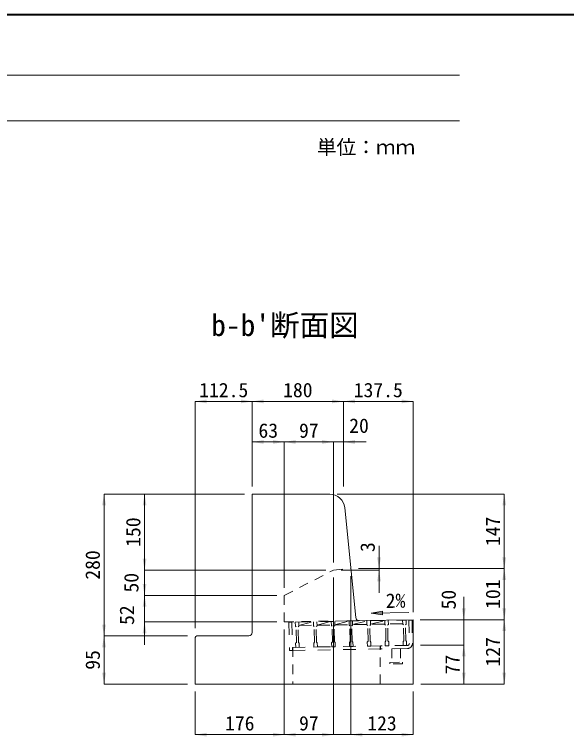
# Model space of a CAD drawing. Units: millimetres at full size. Extents: x 50430 to 101606, y 69050 to 91573.
# Drawn here: x 57418 to 58507, y 72759 to 74185 of the extents above; entities that cross this region are included whole.
import ezdxf
from ezdxf.enums import TextEntityAlignment as Align

# ---------------------------------------------------------------- set-up
doc = ezdxf.new("R2010")
doc.units = ezdxf.units.MM
doc.header["$LTSCALE"] = 50
for name, pattern in [('USER1', [0.675, 0.375, -0.3]), ('USER3', [1, 0.5, -0.5]), ('USER4', [0.675, 0.375, -0.3])]:
    doc.linetypes.add(name, pattern=pattern)
for name, color, linetype, lineweight in [('インサート', 3, 'USER1', 9), ('グレーチング', 7, 'USER1', 5), ('図枠', 7, 'Continuous', 5), ('寸法線', 7, 'Continuous', 13), ('本体', 2, 'Continuous', 9)]:
    doc.layers.add(name, color=color, linetype=linetype, lineweight=lineweight)
doc.layers.add('文字', color=7, linetype='Continuous')
doc.styles.add('ＭＳ ゴシック', font='')
doc.styles.get('ＭＳ ゴシック').set_extended_font_data('MS Gothic')

# ---------------------------------------------------------------- blocks, each defined once
blk = doc.blocks.new('filled_arrow')
at = {"color": 0, "linetype": 'Continuous', "lineweight": -2}
blk.add_solid([(7.5, 1.25), (0, 0), (7.5, -1.25)], dxfattribs=at)

msp = doc.modelspace()

# ---------------------------------------------------------------- hatches: boundary and pattern name
at = {"layer": '寸法線'}
msp.add_hatch(color=256, dxfattribs=at).paths.add_polyline_path([(58144.14, 73006.91), (58144.27, 72999.41), (58121.71, 73002.77)])

# ---------------------------------------------------------------- linework, layer by layer
at = {"layer": 'インサート', "linetype": 'USER4'}
for p, q in [((58162.22, 72932.73), (58179.22, 72933.02)), ((58162.22, 72932.73), (58162.69, 72905.73)), ((58179.22, 72933.02), (58179.69, 72906.03)), ((58158.69, 72905.66), (58183.69, 72906.1)), ((58158.75, 72902.66), (58158.69, 72905.66)), ((58183.74, 72903.1), (58158.75, 72902.66)), ((58183.69, 72906.1), (58183.74, 72903.1))]:
    msp.add_line(p, q, dxfattribs=at)
at = {"layer": 'グレーチング', "linetype": 'USER3'}
for p, q in [((57971.78, 72985.45), (58190.75, 72989.25)), ((57978.9, 72978.57), (58007.57, 72986.07)), ((58007.57, 72986.07), (58007.71, 72978.07)), ((58014.57, 72986.19), (58014.71, 72978.19)), ((58014.69, 72979.19), (58042.87, 72986.68)), ((58042.87, 72986.68), (58043.01, 72978.68)), ((58049.87, 72986.8), (58050.01, 72978.81)), ((58049.99, 72979.81), (58078.16, 72987.3)), ((58077.86, 72987.29), (58078, 72979.29)), ((58084.86, 72987.41), (58085, 72979.41)), ((58084.98, 72980.41), (58113.16, 72987.9)), ((58113.16, 72987.9), (58113.3, 72979.91)), ((58120.16, 72988.03), (58120.3, 72980.03)), ((58120.28, 72981.03), (58148.45, 72988.52)), ((58148.45, 72988.52), (58148.59, 72980.52)), ((58155.45, 72988.64), (58155.59, 72980.64)), ((58183.75, 72989.13), (58183.89, 72981.13)), ((58190.75, 72989.25), (58190.88, 72981.25)), ((58196.25, 72989.35), (58202.24, 72989.45)), ((58196.25, 72989.35), (58197.04, 72943.35)), ((58202.24, 72989.45), (58203.04, 72943.46)), ((57965.28, 72985.34), (57959.28, 72985.23)), ((57959.28, 72985.23), (57960.25, 72929.24)), ((57965.28, 72985.34), (57966.25, 72929.34)), ((57971.78, 72985.45), (57971.92, 72977.45)), ((57973.44, 72975.98), (57971.92, 72977.45)), ((57973.98, 72944.98), (57973.44, 72975.98)), ((57977.44, 72976.05), (57978.92, 72977.57)), ((57977.98, 72945.05), (57977.44, 72976.05)), ((57978.78, 72985.57), (57978.92, 72977.57)), ((57978.9, 72978.57), (58007.69, 72979.07)), ((58009.24, 72976.6), (58007.71, 72978.07)), ((58009.78, 72945.6), (58009.24, 72976.6)), ((58013.24, 72976.67), (58014.71, 72978.19)), ((58013.78, 72945.67), (58013.24, 72976.67)), ((58014.69, 72979.19), (58042.99, 72979.68)), ((58044.53, 72977.21), (58043.01, 72978.68)), ((58045.07, 72946.22), (58044.53, 72977.21)), ((58048.53, 72977.28), (58050.01, 72978.81)), ((58049.07, 72946.28), (58048.53, 72977.28)), ((58049.99, 72979.81), (58078.28, 72980.3)), ((58079.53, 72977.82), (58078, 72979.29)), ((58080.07, 72946.82), (58079.53, 72977.82)), ((58083.53, 72977.89), (58085, 72979.41)), ((58084.07, 72946.89), (58083.53, 72977.89)), ((58113.28, 72980.91), (58084.98, 72980.41)), ((58114.82, 72978.43), (58113.3, 72979.91)), ((58115.36, 72947.44), (58114.82, 72978.43)), ((58118.82, 72978.5), (58120.3, 72980.03)), ((58119.36, 72947.51), (58118.82, 72978.5)), ((58148.57, 72981.52), (58120.28, 72981.03)), ((58150.12, 72979.05), (58148.59, 72980.52)), ((58150.66, 72948.05), (58150.12, 72979.05)), ((58154.12, 72979.11), (58155.59, 72980.64)), ((58154.66, 72948.12), (58154.12, 72979.11)), ((58183.87, 72982.13), (58155.57, 72981.64)), ((58185.41, 72979.66), (58183.89, 72981.13)), ((58185.95, 72948.66), (58185.41, 72979.66)), ((58189.41, 72979.73), (58190.88, 72981.25)), ((58189.95, 72948.73), (58189.41, 72979.73)), ((57973.98, 72944.98), (57972.51, 72943.45)), ((57972.51, 72943.45), (57972.65, 72935.46)), ((57977.98, 72945.05), (57979.51, 72943.58)), ((57979.51, 72943.58), (57979.65, 72935.58)), ((58009.78, 72945.6), (58008.3, 72944.08)), ((58008.3, 72944.08), (58008.44, 72936.08)), ((58013.78, 72945.67), (58015.3, 72944.2)), ((58015.3, 72944.2), (58015.44, 72936.2)), ((58045.07, 72946.22), (58043.6, 72944.69)), ((58043.6, 72944.69), (58043.74, 72936.69)), ((58049.07, 72946.28), (58050.6, 72944.81)), ((58050.6, 72944.81), (58050.74, 72936.81)), ((58080.07, 72946.82), (58078.59, 72945.3)), ((58078.59, 72945.3), (58078.73, 72937.3)), ((58084.07, 72946.89), (58085.59, 72945.42)), ((58085.59, 72945.42), (58085.73, 72937.42)), ((58115.36, 72947.44), (58113.89, 72945.91)), ((58113.89, 72945.91), (58114.03, 72937.91)), ((58119.36, 72947.51), (58120.89, 72946.03)), ((58120.89, 72946.03), (58121.03, 72938.03)), ((58150.66, 72948.05), (58149.18, 72946.52)), ((58149.18, 72946.52), (58149.32, 72938.52)), ((58154.66, 72948.12), (58156.18, 72946.65)), ((58156.18, 72946.65), (58156.32, 72938.65)), ((58185.95, 72948.66), (58184.48, 72947.14)), ((58184.48, 72947.14), (58184.62, 72939.14)), ((58189.95, 72948.73), (58191.48, 72947.26)), ((58191.48, 72947.26), (58191.61, 72939.26)), ((57966.25, 72929.34), (57960.25, 72929.24)), ((57966.15, 72935.34), (58140.12, 72938.37)), ((57966.25, 72929.34), (58140.23, 72932.37)), ((57972.65, 72935.46), (57979.65, 72935.58)), ((58008.44, 72936.08), (58015.44, 72936.2)), ((58043.74, 72936.69), (58050.74, 72936.81)), ((58085.73, 72937.42), (58078.73, 72937.3)), ((58121.03, 72938.03), (58114.03, 72937.91)), ((58193.11, 72939.29), (58140.12, 72938.37)), ((58140.12, 72938.37), (58140.23, 72932.37)), ((58193.22, 72933.29), (58140.23, 72932.37)), ((58156.32, 72938.65), (58149.32, 72938.52)), ((58191.61, 72939.26), (58184.62, 72939.14))]:
    msp.add_line(p, q, dxfattribs=at)
for radius, start, end in [(4, 270.99553, 0.99526), (10, 270.99544, 0.99523)]:
    msp.add_arc((58193.04, 72943.29), radius, start, end, dxfattribs=at)
at = {"layer": '図枠', "lineweight": 40}
msp.add_line((54381.16, 74185.14), (58536.16, 74185.14), dxfattribs=at)
at = {"layer": '図枠', "lineweight": 13}
for p, q in [((54621.16, 74065.14), (58296.16, 74065.14)), ((54621.16, 73975.14), (58296.16, 73975.14))]:
    msp.add_line(p, q, dxfattribs=at)
at = {"layer": '寸法線', "lineweight": 9}
for p, q in [((57774.35, 73421.07), (57886.85, 73421.07)), ((57774.35, 72973.11), (57774.35, 73421.07)), ((57886.85, 73421.07), (58066.85, 73421.07)), ((57886.85, 73253.11), (57886.85, 73421.07)), ((57886.85, 73253.11), (57886.85, 73421.07)), ((58066.85, 73253.11), (58066.85, 73421.07)), ((58066.85, 73421.07), (58204.35, 73421.07)), ((58066.85, 73253.11), (58066.85, 73421.07)), ((58204.35, 73005.04), (58204.35, 73421.07)), ((57886.85, 73341.07), (57950.16, 73341.07)), ((57886.85, 73253.11), (57886.85, 73341.07)), ((57950.16, 73053.12), (57950.16, 73341.07)), ((57950.16, 73341.07), (58047.05, 73341.07)), ((57950.16, 73053.12), (57950.16, 73341.07)), ((58002.05, 73341.07), (58111.85, 73341.07)), ((58047.05, 73103.11), (58047.05, 73341.07)), ((58047.05, 73103.11), (58047.05, 73341.07)), ((58066.85, 73253.11), (58066.85, 73341.07)), ((57594.35, 72958.11), (57594.35, 73238.11)), ((57871.85, 73238.11), (57594.35, 73238.11)), ((57674.35, 73238.11), (57674.35, 73088.11)), ((57871.85, 73238.11), (57674.35, 73238.11)), ((58054.7, 73238.11), (58384.35, 73238.11)), ((58384.35, 73090.9), (58384.35, 73238.11)), ((57674.35, 73133.11), (57674.35, 72993.12)), ((58137.06, 73135.9), (58137.06, 73043.11)), ((58032.05, 73088.11), (57674.35, 73088.11)), ((58032.05, 73088.11), (57674.35, 73088.11)), ((58062.05, 73088.11), (58137.06, 73088.11)), ((58096.57, 73090.9), (58137.06, 73090.9)), ((58096.57, 73090.9), (58384.35, 73090.9)), ((58096.57, 73090.9), (58384.35, 73090.9)), ((58384.35, 72990.09), (58384.35, 73090.9)), ((57674.35, 73083.12), (57674.35, 72940.7)), ((58047.05, 73073.11), (58047.05, 72763.11)), ((58047.05, 73073.11), (58047.05, 72763.11)), ((58081.57, 73075.9), (58081.57, 72763.11)), ((58081.57, 73075.9), (58081.57, 72763.11)), ((57935.16, 73038.12), (57674.35, 73038.12)), ((57935.16, 73038.12), (57674.35, 73038.12)), ((58304.35, 73035.09), (58304.35, 72894.99)), ((58121.71, 73002.77), (58195.72, 73004.05)), ((57935.16, 72985.7), (57674.35, 72985.7)), ((58073.82, 72987.54), (58093.31, 72987.83)), ((58218.27, 72990.09), (58304.35, 72990.09)), ((58218.27, 72990.09), (58384.35, 72990.09)), ((58218.27, 72990.09), (58384.35, 72990.09)), ((58384.35, 72863.11), (58384.35, 72990.09)), ((57594.35, 72863.11), (57594.35, 72958.11)), ((57759.35, 72958.11), (57594.35, 72958.11)), ((57759.35, 72958.11), (57594.35, 72958.11)), ((57950.16, 72970.7), (57950.16, 72763.11)), ((57950.16, 72970.7), (57950.16, 72763.11)), ((58219.15, 72939.99), (58304.35, 72939.99)), ((58219.15, 72939.99), (58304.35, 72939.99)), ((58304.35, 72939.99), (58304.35, 72863.11)), ((57759.35, 72863.11), (57594.35, 72863.11)), ((58219.35, 72863.11), (58304.35, 72863.11)), ((58219.35, 72863.11), (58384.35, 72863.11)), ((57774.35, 72848.11), (57774.35, 72763.11)), ((58204.35, 72848.11), (58204.35, 72763.11)), ((57950.16, 72763.11), (57774.35, 72763.11)), ((58047.05, 72763.11), (57950.16, 72763.11)), ((58126.57, 72763.11), (58002.05, 72763.11)), ((58204.35, 72763.11), (58081.57, 72763.11))]:
    msp.add_line(p, q, dxfattribs=at)
at = {"layer": '寸法線'}
msp.add_lwpolyline([(58144.14, 73006.91), (58144.27, 72999.41), (58121.71, 73002.77)], close=True, dxfattribs=at)
at = {"layer": '本体', "lineweight": 20}
for p, q in [((57886.85, 72965.11), (57886.85, 73238.11)), ((58039.7, 73238.11), (57886.85, 73238.11)), ((58091.21, 72994.57), (58069.55, 73211.09)), ((58098.29, 72988.27), (58204.35, 72990.11)), ((58204.35, 72863.11), (58204.35, 72990.11)), ((57774.35, 72955.11), (57774.35, 72863.11)), ((58204.35, 72863.11), (57774.35, 72863.11))]:
    msp.add_line(p, q, dxfattribs=at)
at = {"layer": '本体', "linetype": 'USER1'}
for p, q in [((57950.16, 73038.12), (58047.05, 73088.11)), ((58047.05, 73088.11), (58081.57, 73090.9)), ((57950.16, 72985.7), (57950.16, 73038.12)), ((57950.16, 72985.7), (58098.29, 72988.27)), ((58073.82, 72987.56), (58086.86, 72987.76)), ((57967.28, 72935.36), (57967.28, 72863.11)), ((58139.35, 72863.11), (58139.35, 72938.35))]:
    msp.add_line(p, q, dxfattribs=at)
at = {"layer": '本体', "lineweight": 13}
msp.add_line((57879.85, 72958.11), (57777.35, 72958.11), dxfattribs=at)
at = {"layer": '本体', "lineweight": 20}
for centre, radius, start, end in [((58039.7, 73208.11), 30, 5.71031, 90), ((58098.17, 72995.27), 7, 185.71071, 270.99534), ((57879.85, 72965.11), 7, 270, 0)]:
    msp.add_arc(centre, radius, start, end, dxfattribs=at)
at = {"layer": '本体', "lineweight": 13}
msp.add_arc((57777.35, 72955.11), 3, 90, 180, dxfattribs=at)

# ---------------------------------------------------------------- block references
at = {"layer": '寸法線', "lineweight": 9, "xscale": 3, "yscale": 3}
for p in [(57774.35, 73421.07), (57886.85, 73421.07), (58066.85, 73421.07), (57886.85, 73341.07), (57950.16, 73341.07), (58066.85, 73341.07), (57774.35, 72763.11), (57950.16, 72763.11), (58081.57, 72763.11), (58081.57, 72763.11)]:
    msp.add_blockref('filled_arrow', p, dxfattribs=at)
for p, rotation in [((57886.85, 73421.07), 180), ((58066.85, 73421.07), 180), ((58204.35, 73421.07), 180), ((57950.16, 73341.07), 180), ((58047.05, 73341.07), 180), ((58047.05, 73341.07), 180), ((57594.35, 73238.11), 270), ((57674.35, 73238.11), 270), ((58384.35, 73238.11), 270), ((57674.35, 73088.11), 90), ((57674.35, 73088.11), 90), ((58137.06, 73090.9), 90), ((58384.35, 73090.9), 90), ((58137.06, 73088.11), 270), ((58384.35, 73090.9), 270), ((57674.35, 73038.12), 90), ((57674.35, 73038.12), 270), ((58304.35, 72990.09), 90), ((58384.35, 72990.09), 90), ((57674.35, 72985.7), 270), ((58384.35, 72990.09), 270), ((57594.35, 72958.11), 90), ((57594.35, 72958.11), 270), ((58304.35, 72939.99), 270), ((58304.35, 72939.99), 270), ((57594.35, 72863.11), 90), ((58304.35, 72863.11), 90), ((58384.35, 72863.11), 90), ((57950.16, 72763.11), 180), ((58047.05, 72763.11), 180), ((58047.05, 72763.11), 180), ((58204.35, 72763.11), 180)]:
    msp.add_blockref('filled_arrow', p, dxfattribs=dict(at, rotation=rotation))

# ---------------------------------------------------------------- texts
at = {"layer": '図枠', "style": 'ＭＳ ゴシック'}
msp.add_text('単位：ｍｍ', height=28.48, dxfattribs=at).set_placement((58111.46, 73923.14), align=Align.MIDDLE_CENTER)
at = {"layer": '寸法線', "style": 'ＭＳ ゴシック'}
for s, p in [('112.5', (57830.6, 73443.57)), ('180', (57976.85, 73443.57)), ('137.5', (58135.6, 73443.57)), ('20', (58097.61, 73373.2)), ('63', (57918.51, 73363.57)), ('97', (57998.61, 73363.57)), ('176', (57862.26, 72785.61)), ('97', (57998.61, 72785.61)), ('123', (58142.96, 72785.61))]:
    msp.add_text(s, height=28.48, dxfattribs=at).set_placement(p, align=Align.MIDDLE_CENTER)
for s, rotation, p in [('150', 90, (57651.85, 73163.11)), ('147', 90, (58361.85, 73164.51)), ('3', 90, (58114.53, 73133.38)), ('280', 90, (57571.85, 73098.11)), ('50', 90, (57648.1, 73063.12)), ('101', 90, (58361.85, 73040.5)), ('50', 90, (58274.35, 73029.67)), ('2%', 1, (58169.76, 73027.85)), ('52', 90, (57639.35, 72999.07)), ('127', 90, (58361.85, 72926.6)), ('95', 90, (57571.85, 72910.61)), ('77', 90, (58281.85, 72901.55))]:
    msp.add_text(s, height=28.48, rotation=rotation, dxfattribs=at).set_placement(p, align=Align.MIDDLE_CENTER)
at = {"layer": '文字', "style": 'ＭＳ ゴシック'}
msp.add_text("b-b'断面図", height=42.72, dxfattribs=at).set_placement((57951.38, 73571.52), align=Align.MIDDLE_CENTER)

doc.saveas('drawing.dxf')
